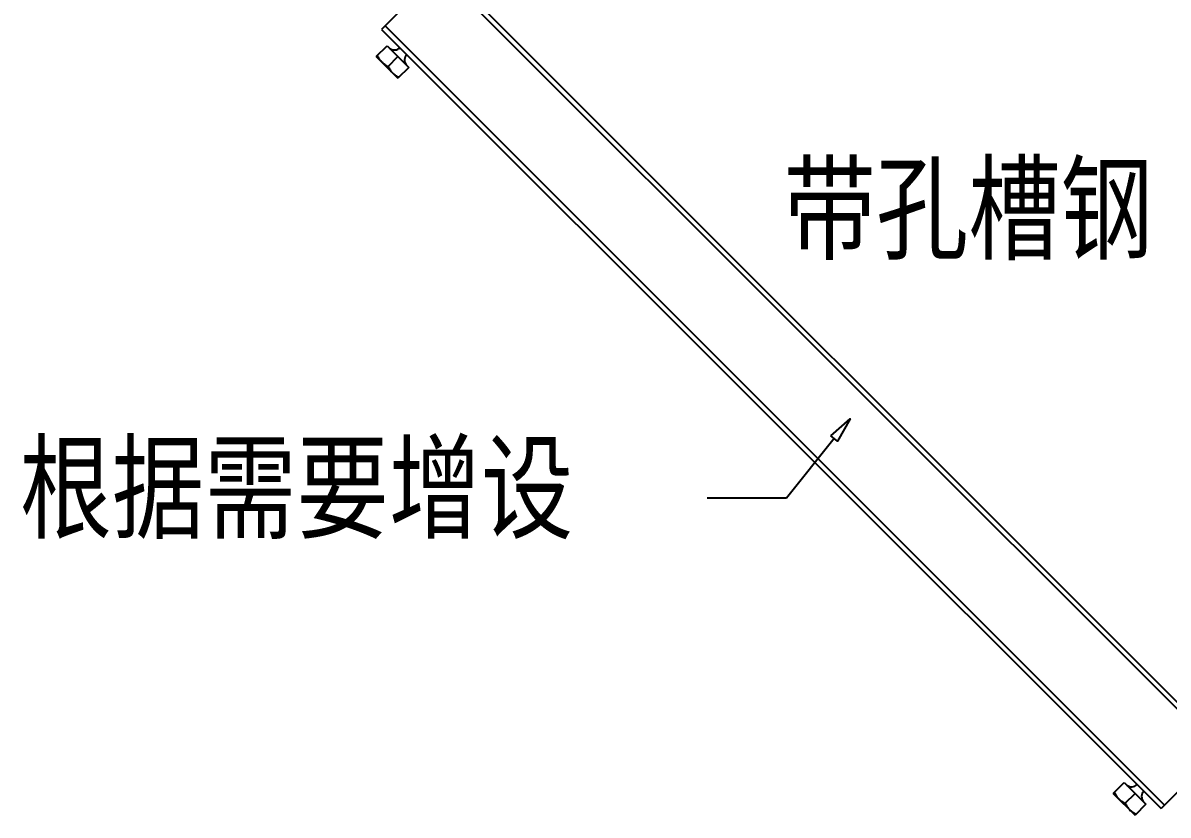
# Model space of a CAD drawing. Extents: x 69728788 to 150676229, y 20327566 to 43663798.
# Drawn here: x 75462774 to 75465482, y 20753826 to 20755701 of the extents above; entities that cross this region are included whole.
import ezdxf

# ---------------------------------------------------------------- set-up
doc = ezdxf.new("R2010")
doc.units = 0
doc.header["$LTSCALE"] = 1000
doc.header["$MEASUREMENT"] = 0
doc.layers.get('0').update_dxf_attribs({"linetype": 'CONTINUOUS'})
for name, color, linetype in [('02___PRT_ALL_AXES', 7, 'CONTINUOUS'), ('03___PRT_ALL_CURVES', 7, 'CONTINUOUS'), ('TC', 151, 'CONTINUOUS')]:
    doc.layers.add(name, color=color, linetype=linetype)
doc.styles.add('_TEL_DIM', font='SIMPLEX', dxfattribs={"width": 0.8, "height": 3.5, "bigfont": 'HZTXT'})

msp = doc.modelspace()

# ---------------------------------------------------------------- linework, layer by layer
at = {"color": 7, "linetype": 'Continuous'}
for p, q in [((75463766.861324, 20755830.08703506), (75463622.08053944, 20755685.30625051)), ((75463758.81794707, 20755822.04365814), (75465602.11038686, 20753978.75121835)), ((75463766.861324, 20755830.08703506), (75465613.1186674, 20753983.82969166)), ((75463622.08053944, 20755685.30625051), (75465465.37297922, 20753842.01381071)), ((75463630.12391636, 20755693.34962743), (75465473.41635615, 20753850.05718763)), ((75463634.94994251, 20755646.69804129), (75463686.4275548, 20755595.220429)), ((75465610.15376379, 20753986.79459527), (75465465.37297922, 20753842.01381071)), ((75465378.25206134, 20753903.39592246), (75465429.72967362, 20753851.91831017))]:
    msp.add_line(p, q, dxfattribs=at)
at = {"layer": '02___PRT_ALL_AXES', "color": 7, "linetype": 'Continuous'}
for p, q in [((75463609.21113636, 20755620.95923513), (75463634.94994251, 20755646.69804129)), ((75463609.21113636, 20755620.95923517), (75463660.68874867, 20755569.48162283)), ((75463637.24883994, 20755597.51932644), (75463660.68874866, 20755620.95923515)), ((75463686.4275548, 20755595.220429), (75463660.68874864, 20755569.48162285)), ((75465352.51325518, 20753877.6571163), (75465378.25206134, 20753903.39592246)), ((75465352.51325518, 20753877.65711633), (75465403.99086751, 20753826.17950401)), ((75465380.55095878, 20753854.21720761), (75465403.99086748, 20753877.65711631)), ((75465429.72967362, 20753851.91831017), (75465403.99086747, 20753826.17950402))]:
    msp.add_line(p, q, dxfattribs=at)
for centre, start, end in [((75463652.53046635, 20755654.8563236), 232.6281497701937, 315.0000001509273), ((75463694.5858371, 20755612.80095284), 135.0000001509273, 217.3718503999021), ((75465395.83258517, 20753911.55420476), 232.6281497701937, 315.0000001509273), ((75465437.88795593, 20753869.498834), 135.0000001509273, 217.3718503999021)]:
    msp.add_arc(centre, 18.36258511737825, start, end, dxfattribs=at)
for points, knots in [([(75463611.5100338, 20755623.25813259), (75463612.8978263, 20755620.4825476), (75463615.96550244, 20755615.09081994), (75463619.90262444, 20755610.26774704), (75463622.08053973, 20755608.08983176)], [0, 0, 0, 0, 0.5018728871, 1, 1, 1, 1]), ([(75463622.08053973, 20755608.08983176), (75463624.25845689, 20755605.91191865), (75463629.08152665, 20755601.97479397), (75463634.47325502, 20755598.90711891), (75463637.24883994, 20755597.51932644)], [0, 0, 0, 0, 0.4981270994, 1, 1, 1, 1]), ([(75463637.24883994, 20755597.51932644), (75463638.63663244, 20755594.74374146), (75463641.70430858, 20755589.3520138), (75463645.64143059, 20755584.5289409), (75463647.81934589, 20755582.3510256)], [0, 0, 0, 0, 0.5018728871, 1, 1, 1, 1]), ([(75463647.81934589, 20755582.3510256), (75463649.99726224, 20755580.17311171), (75463654.82033318, 20755576.2359882), (75463660.21206117, 20755573.16831277), (75463662.98764609, 20755571.7805203)], [0, 0, 0, 0, 0.4981270992, 1, 1, 1, 1]), ([(75465354.81215264, 20753879.95601376), (75465356.19994512, 20753877.18042878), (75465359.26762126, 20753871.7887011), (75465363.20474327, 20753866.96562822), (75465365.38265856, 20753864.78771292)], [0, 0, 0, 0, 0.5018728871, 1, 1, 1, 1]), ([(75465365.38265856, 20753864.78771292), (75465367.56057571, 20753862.60979981), (75465372.38364549, 20753858.67267513), (75465377.77537385, 20753855.60500007), (75465380.55095878, 20753854.21720761)], [0, 0, 0, 0, 0.4981270994, 1, 1, 1, 1]), ([(75465380.55095878, 20753854.21720761), (75465381.93875127, 20753851.44162262), (75465385.0064274, 20753846.04989496), (75465388.94354942, 20753841.22682206), (75465391.12146471, 20753839.04890677)], [0, 0, 0, 0, 0.5018728871, 1, 1, 1, 1]), ([(75465391.12146471, 20753839.04890677), (75465393.29938108, 20753836.87099287), (75465398.12245202, 20753832.93386937), (75465403.51418, 20753829.86619393), (75465406.28976493, 20753828.47840147)], [0, 0, 0, 0, 0.4981270992, 1, 1, 1, 1])]:
    msp.add_open_spline(points, degree=3, knots=knots, dxfattribs=at)
at = {"layer": '03___PRT_ALL_CURVES', "color": 4, "linetype": 'Continuous'}
for p, q in [((75463609.21113637, 20755620.95923515), (75463660.68874866, 20755569.48162286)), ((75465352.5132552, 20753877.65711631), (75465403.99086748, 20753826.17950403))]:
    msp.add_line(p, q, dxfattribs=at)
at = {"layer": 'TC', "color": 4}
msp.add_lwpolyline([(75464684.74766149, 20754723.25823994), (75464730.05457005, 20754763.84498698), (75464700.35995288, 20754710.75798565)], close=True, dxfattribs=at)
at = {"layer": 'TC', "color": 4, "extrusion": (0.7806145698449081, -0.6250127145473515, 0), "elevation": 45936876.49946576}
msp.add_lwpolyline([(63367826.83507709, 0), (63367645.79813657, 0)], dxfattribs=at)
at = {"layer": 'TC', "color": 4, "extrusion": (0, 1, 0), "elevation": 20754575.68803934}
msp.add_lwpolyline([(-75464579.40341754, 0), (-75464392.03287141, 0)], dxfattribs=at)

# ---------------------------------------------------------------- texts
at = {"layer": 'TC', "color": 4, "char_height": 200, "attachment_point": 1, "style": '_TEL_DIM'}
for s, insert, width in [('\\fￋￎￌﾣﾤ|b0|i0|c134|p2;\\W0.8000000000;\\T1.0000000000;\\o\\l带孔槽钢', (75464573.06565358, 20755361.78351139), 1010.666666666667), ('\\fￋￎￌﾣﾤ|b0|i0|c134|p2;\\W0.8000000000;\\T1.0000000000;\\o\\l根据需要增设', (75462765.89953808, 20754701.44561509), 1470.222222222222)]:
    msp.add_mtext(s, dxfattribs=dict(at, insert=insert, width=width))

doc.saveas('drawing.dxf')
